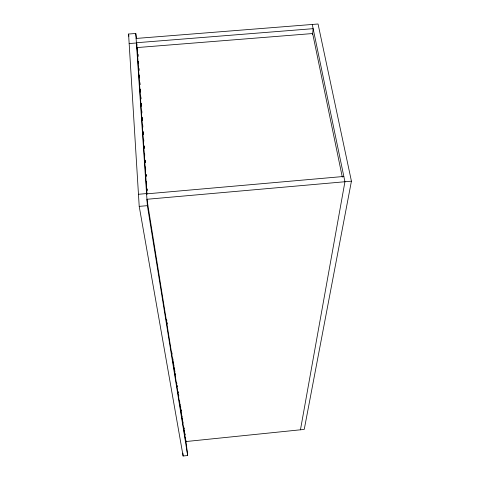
<?xml version="1.0" encoding="UTF-8"?>
<svg xmlns="http://www.w3.org/2000/svg" width="480" height="480" viewBox="0 0 480 480"><rect width="100%" height="100%" fill="white"/><g stroke="black" fill="none" stroke-linecap="round" stroke-linejoin="round"><path stroke-width="0.72" d="M312.54 34.638L313.134 28.668L136.392 42.744L137.55 51.138M300.456 429.804L344.934 181.746L312.264 24.462M351.432 181.17L304.236 429.414L185.766 441.564L146.952 199.278L351.432 181.17L318.054 24L136.104 38.448M136.488 38.658L135.768 33.468L128.568 34.038L139.212 206.376L183.108 456L187.668 455.526L185.844 440.166M138.468 194.286L146.568 193.566M146.586 193.866L343.836 176.46M139.212 206.376L147.378 205.65L187.668 455.526M129.156 43.56L136.41 42.984M342.312 177.15L312.654 33.534L137.07 47.568L147.012 194.412M178.14 391.566L178.374 393.048M178.608 394.524L178.848 396M180.546 406.674L180.774 408.126M181.008 409.578L181.236 411.03M183.906 427.794L184.134 429.246M184.368 430.692L184.596 432.144M184.83 433.596L185.058 435.042M166.614 319.584L166.854 321.06M167.088 322.542L167.322 324.018M171.9 352.74L172.116 354.09M172.86 358.776L173.094 360.252M173.34 361.668L173.568 363.21M173.802 364.692L174.036 366.168M174.282 367.59L174.51 369.126M174.756 370.554L174.984 372.084M175.23 373.518L175.452 375.042M176.628 382.44L176.868 383.916M177.114 385.368L177.336 386.874M179.574 400.926L179.814 402.408M180.048 403.884L180.282 405.366M180.534 406.842L180.756 408.324M181.008 409.8L181.242 411.282M181.464 412.758L181.716 414.246M181.932 415.716L182.19 417.21M182.424 418.584L182.658 420.168M182.874 421.632L183.132 423.132M183.84 427.578L184.074 429.054M184.29 430.506L184.548 432.018M184.758 433.464L185.016 434.982M185.346 437.046L185.574 438.486M128.568 34.038L128.904 36.258M136.83 43.638L137.034 45.12M185.646 440.1L185.766 441.564M182.886 453.102L183.108 456M138.366 61.536L138.462 63.03M138.822 68.262L138.972 70.506L138.786 68.28M139.428 77.232L139.278 74.988L139.446 77.988M139.788 82.464L139.938 84.708M140.244 89.19L140.394 91.434M140.754 96.666L140.904 98.91M141.21 103.392L141.36 105.636M141.72 110.868L141.816 112.362M142.176 117.594L142.326 119.838M142.68 125.07L142.782 126.564M143.142 131.796L143.292 134.04M143.646 139.272L143.748 140.766M144.108 145.998L144.258 148.242M144.612 153.474L144.714 154.968M145.068 160.2L145.224 162.438M145.53 166.926L145.68 169.17M146.034 174.402L146.136 175.896M146.544 181.872L146.646 183.366M147 188.598L147.102 190.098M138.33 61.56L138.48 63.804M139.752 82.47L139.902 84.708M140.208 89.19L140.412 92.172M140.718 96.654L140.868 98.892M141.174 103.374L141.372 106.362M141.678 110.844L141.834 113.082M142.134 117.564L142.338 120.546M142.644 125.028L142.794 127.266M143.1 131.748L143.304 134.736M143.61 139.212L143.76 141.456M144.066 145.932L144.216 148.176M144.57 153.402L144.726 155.64M145.026 160.122L145.182 162.36M145.536 167.586L145.686 169.83M145.992 174.306L146.142 176.55M146.502 181.776L146.652 184.014M147.006 189.24L147.108 190.734M135.768 33.468L147.378 205.65M138.006 56.304L137.856 54.06L137.976 56.334"/></g></svg>
